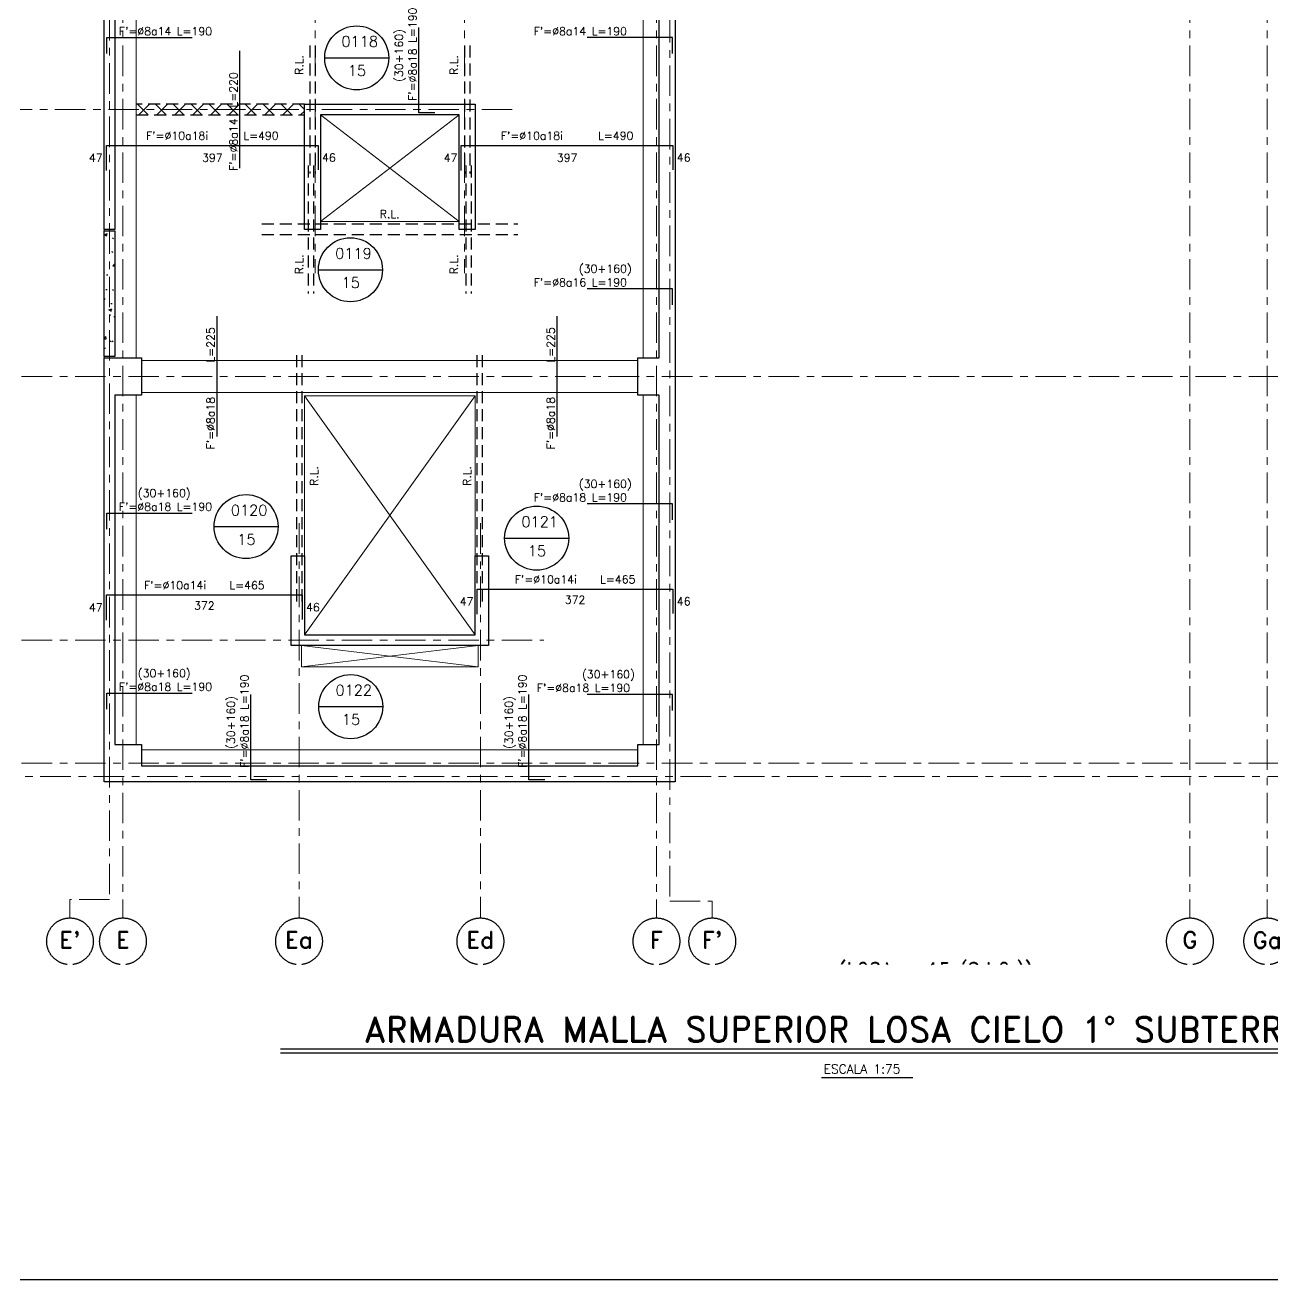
# Model space of a CAD drawing. Extents: x -4 to 6083, y -4 to 8618.
# Drawn here: x 1702 to 4041, y 0 to 2352 of the extents above; entities that cross this region are included whole.
import ezdxf
from ezdxf.enums import TextEntityAlignment as Align
from ezdxf.xclip import XClip

# ---------------------------------------------------------------- set-up
doc = ezdxf.new("R2010")
doc.units = 0
doc.header["$LTSCALE"] = 45
doc.header["$MEASUREMENT"] = 0
doc.header["$XCLIPFRAME"] = 0
for name, pattern in [('2017_67-101$0$DASHED', [0.75, 0.5, -0.25]), ('2017_67-101$0$Grid Line', [2.2225, 1.27, -0.3175, 0.3175, -0.3175]), ('2017_67-101$0$HIDDEN', [9.525, 6.35, -3.175]), ('DASHED', [0.75, 0.5, -0.25])]:
    doc.linetypes.add(name, pattern=pattern)
doc.layers.get('0').update_dxf_attribs({"linetype": 'CONTINUOUS'})
for name, color, linetype in [('2017_67-101$0$RLA-HATCH2', 1, '2017_67-101$0$HIDDEN'), ('2017_67-101$0$RLA-MURO DILATADO', 3, 'CONTINUOUS'), ('2017_67-101$0$RLA-SEGMENTOS1', 2, '2017_67-101$0$DASHED'), ('fe', 7, 'CONTINUOUS'), ('RLA-FE', 7, 'CONTINUOUS'), ('RLA-FORMATO', 7, 'CONTINUOUS'), ('RLA-LOSAS', 3, 'CONTINUOUS'), ('RLA-TEXTOS-SM', 3, 'CONTINUOUS'), ('RLA-TEXTOS2', 6, 'CONTINUOUS'), ('TEXTOS-SM', 3, 'CONTINUOUS'), ('TEXTOS50A', 3, 'CONTINUOUS')]:
    doc.layers.add(name, color=color, linetype=linetype)
for name, color, linetype, lineweight in [('2017_67-101$0$RLE-EJE', 3, 'CONTINUOUS', 25), ('2017_67-101$0$RLE-EJES', 1, '2017_67-101$0$Grid Line', 9), ('2017_67-101$0$RLE-LOSA', 3, 'CONTINUOUS', 15), ('2017_67-101$0$RLE-MURO', 3, 'CONTINUOUS', 25), ('2017_67-101$0$RLE-VANOS', 1, 'CONTINUOUS', 15), ('2017_67-101$0$RLE-VIGA', 3, 'CONTINUOUS', 15)]:
    doc.layers.add(name, color=color, linetype=linetype, lineweight=lineweight)
doc.styles.add('2017_67-101$0$ROMAND', font='romand', dxfattribs={"height": 31.5})
doc.styles.add('ROMAND', font='romand', dxfattribs={"height": 31.5})
doc.styles.add('ROMANS', font='ROMANS.shx', dxfattribs={"height": 16.875})
doc.styles.add('ROMANS0', font='romans.shx')
doc.styles.add('SIETE50', font='ROMAND.SHX', dxfattribs={"height": 31.5})

# ---------------------------------------------------------------- blocks, each defined once
blk = doc.blocks.new('2017_67-101')
at = {"layer": '2017_67-101$0$RLA-HATCH2'}
h = blk.add_hatch(dxfattribs=at)
h.set_pattern_fill('ANSI37', color=256, scale=7.5, style=0)
h.set_pattern_definition([(45, (3455.842, 6754.953), (-16.83798, 16.83798), []), (135, (3455.842, 6754.953), (-16.83798, -16.83798), [])])
h.paths.add_polyline_path([(1401.32, 6765.14), (1401.32, 6785.14), (1086.32, 6785.14), (1086.32, 6765.14)], flags=0)
h = blk.add_hatch(dxfattribs=at)
h.set_pattern_fill('FP_2', color=256, style=0, pattern_type=2)
h.set_pattern_definition([(50, (3455.84, 6754.953), (54.65545, -4.7815), [5.715, -62.865]), (355, (3455.84, 6754.95), (-10.5728, 57.3166), [4.572, -50.292]), (100.451, (3460.397, 6754.555), (44.0828, 52.5349), [4.857, -53.427]), (46.184, (3455.84, 6770.19), (81.3237, -12.613), [8.572, -94.297]), (96.636, (3462.62, 6769.14), (71.2212, 74.2287), [7.286, -80.141]), (351.184, (3455.84, 6770.19), (71.2217, 74.2274), [6.858, -75.438]), (21, (3463.46, 6766.383), (45.4846, -30.6795), [5.715, -62.865]), (326, (3463.46, 6766.38), (18.5405, 55.256), [4.572, -50.292]), (71.451, (3467.25, 6763.826), (64.0251, 24.5763), [4.857, -53.427]), (37.5, (3455.842, 6754.953), (0.9261, 25.36672), [2.515, -47.168, 2.515, -48.539, -50.483]), (37.5, (3455.842, 6754.953), (0.9261, 25.36672), [-100.736, 2.515, -47.968]), (7.5, (3455.842, 6754.953), (20.04558, 30.0546), [2.515, -26.594, 2.515, -46.025, -19.24]), (7.5, (3455.842, 6754.953), (20.04558, 30.0546), [-77.648, 2.515, -16.726]), (327.5, (3438.85, 6754.953), (40.67682, -1.71882), [2.515, -16.535, 2.515, -56.921, -78.867]), (327.5, (3438.85, 6754.953), (40.67682, -1.71882), [-78.486, 2.515, -76.352]), (317.5, (3431.23, 6754.953), (44.4383, 7.62794), [2.515, -22.25, 2.515, -36.957, -56.007]), (317.5, (3431.23, 6754.953), (44.4383, 7.62794), [-64.237, 2.515, -53.492])])
h.paths.add_polyline_path([(1046.32, 6312.15), (1046.32, 6548.14), (1026.32, 6548.14), (1026.32, 6312.15)], flags=0)
at = {"layer": '2017_67-101$0$RLA-MURO DILATADO'}
for p, q in [((1026.32, 6312.15), (1026.32, 6548.14)), ((1026.32, 6548.14), (1046.32, 6548.14)), ((1046.32, 6548.14), (1046.32, 6312.15)), ((1046.32, 6312.15), (1026.32, 6312.15))]:
    blk.add_line(p, q, dxfattribs=at)
at = {"layer": '2017_67-101$0$RLA-SEGMENTOS1'}
for p, q in [((1401.32, 6785.14), (1086.32, 6785.14)), ((1086.32, 6765.14), (1401.32, 6765.14))]:
    blk.add_line(p, q, dxfattribs=at)
at = {"layer": '2017_67-101$0$RLE-EJE'}
for centre in [(961.99, 5216.39), (1061.32, 5216.39), (1391.32, 5216.39), (1731.32, 5216.39), (2061.32, 5216.39), (2166.03, 5216.39), (3061.32, 5216.39), (3206.32, 5216.39)]:
    blk.add_circle(centre, 43.75, dxfattribs=at)
at = {"layer": '2017_67-101$0$RLE-EJES'}
for p, q in [((1061.32, 8495.14), (1061.32, 5260.14)), ((1421.32, 8495.14), (1421.32, 6468.29)), ((1701.32, 8495.14), (1701.32, 6468.29)), ((2061.32, 8495.14), (2061.32, 5260.14)), ((3061.32, 8495.14), (3061.32, 5260.14)), ((3206.32, 8495.14), (3206.32, 5260.14)), ((1036.32, 8462.19), (1036.32, 5294.59)), ((2086.32, 7257.8), (2086.32, 5291.38)), ((1791.11, 6775.14), (571.32, 6775.14)), ((571.32, 6275.15), (3888.7, 6275.15)), ((1391.32, 5999.89), (1391.32, 5260.14)), ((1731.32, 5999.89), (1731.32, 5260.14)), ((571.32, 5780.64), (1850.14, 5780.64)), ((571.32, 5550.14), (3888.7, 5550.14)), ((606.29, 5525.14), (3847.83, 5525.14)), ((1036.32, 5294.59), (961.99, 5294.59)), ((961.99, 5294.59), (961.99, 5260.14)), ((2086.32, 5291.38), (2166.03, 5291.38)), ((2166.03, 5291.38), (2166.03, 5260.14))]:
    blk.add_line(p, q, dxfattribs=at)
at = {"layer": '2017_67-101$0$RLE-LOSA'}
for p, q in [((1431.32, 6565.11), (1691.32, 6565.11)), ((1721.32, 6238.52), (1401.32, 6238.52)), ((1401.32, 6238.52), (1401.32, 5938.52)), ((1721.32, 5938.52), (1721.32, 6238.52))]:
    blk.add_line(p, q, dxfattribs=at)
blk.add_lwpolyline([(1395.82, 5770.64), (1726.82, 5770.64), (1726.82, 5730.69), (1395.82, 5730.69)], close=True, dxfattribs=at)
at = {"layer": '2017_67-101$0$RLE-MURO'}
for p, q in [((1026.32, 6550.14), (1026.32, 7130.15)), ((1046.32, 7130.15), (1046.32, 6550.14)), ((2066.32, 6310.15), (2066.32, 7130.15)), ((2096.32, 7130.15), (2096.32, 6310.15)), ((1401.32, 6550.14), (1401.32, 6785.14)), ((1401.32, 6785.14), (1721.32, 6785.14)), ((1721.32, 6785.14), (1721.32, 6550.14)), ((1431.32, 6765.14), (1431.32, 6550.14)), ((1691.32, 6765.14), (1431.32, 6765.14)), ((1691.32, 6550.14), (1691.32, 6765.14)), ((1046.32, 6550.14), (1026.32, 6550.14)), ((1431.32, 6550.14), (1401.32, 6550.14)), ((1721.32, 6550.14), (1691.32, 6550.14)), ((1026.32, 6310.15), (1096.32, 6310.15)), ((1026.32, 6240.15), (1026.32, 6310.15)), ((1096.32, 6310.15), (1096.32, 6240.15)), ((2026.32, 6310.15), (2066.32, 6310.15)), ((2026.32, 6240.15), (2026.32, 6310.15)), ((2096.32, 6310.15), (2096.32, 6240.15)), ((1026.32, 5585.14), (1026.32, 6240.15)), ((1096.32, 6240.15), (1046.32, 6240.15)), ((1046.32, 6240.15), (1046.32, 5585.14)), ((2066.32, 6240.15), (2026.32, 6240.15)), ((2066.32, 5585.14), (2066.32, 6240.15)), ((2096.32, 6240.15), (2096.32, 5585.14)), ((1376.32, 5770.64), (1376.32, 5938.52)), ((1376.32, 5938.52), (1401.32, 5938.52)), ((1401.32, 5938.52), (1401.32, 5790.64)), ((1721.32, 5790.64), (1721.32, 5938.52)), ((1721.32, 5938.52), (1746.32, 5938.52)), ((1746.32, 5938.52), (1746.32, 5770.64)), ((1401.32, 5790.64), (1721.32, 5790.64)), ((1746.32, 5770.64), (1376.32, 5770.64)), ((1026.32, 5515.14), (1026.32, 5585.14)), ((1046.32, 5585.14), (1096.32, 5585.14)), ((1096.32, 5585.14), (1096.32, 5545.14)), ((2026.32, 5585.14), (2066.32, 5585.14)), ((2026.32, 5545.14), (2026.32, 5585.14)), ((2096.32, 5585.14), (2096.32, 5515.14)), ((1096.32, 5545.14), (2026.32, 5545.14)), ((1096.32, 5515.14), (1026.32, 5515.14)), ((2026.32, 5515.14), (1096.32, 5515.14)), ((2096.32, 5515.14), (2026.32, 5515.14))]:
    blk.add_line(p, q, dxfattribs=at)
at = {"layer": '2017_67-101$0$RLE-VANOS'}
for p, q in [((1431.32, 6565.11), (1691.32, 6765.14)), ((1431.32, 6765.14), (1691.32, 6565.11)), ((1401.32, 5790.64), (1721.32, 6238.52)), ((1401.32, 6238.52), (1721.32, 5790.64)), ((1395.82, 5770.64), (1726.82, 5730.69)), ((1395.82, 5730.69), (1726.82, 5770.64))]:
    blk.add_line(p, q, dxfattribs=at)
at = {"layer": '2017_67-101$0$RLE-VIGA'}
for p, q in [((1086.32, 7130.15), (1086.32, 6310.15)), ((2036.32, 7130.15), (2036.32, 6310.15)), ((1026.32, 6550.14), (1026.32, 6548.14)), ((1026.32, 6312.15), (1026.32, 6310.15)), ((1096.32, 6305.15), (2026.32, 6305.15)), ((1086.32, 6240.15), (1086.32, 5585.14)), ((1096.32, 6245.15), (2026.32, 6245.15)), ((2036.32, 6240.15), (2036.32, 5585.14)), ((1096.32, 5575.15), (2026.32, 5575.15))]:
    blk.add_line(p, q, dxfattribs=at)
at = {"color": 3, "style": '2017_67-101$0$ROMAND'}
blk.add_text('(LOSA e=15 (S.I.C.))', height=25.5, dxfattribs=at).set_placement((2584.45, 5151.28), align=Align.CENTER)
at = {"layer": '2017_67-101$0$RLE-EJE', "color": 5, "char_height": 31.25, "width": 1, "attachment_point": 2, "line_spacing_factor": 0.941778, "style": '2017_67-101$0$ROMAND'}
for s, insert in [("E'", (962, 5234.7)), ('E', (1061.33, 5234.7)), ('Ea', (1391.33, 5234.7)), ('Ed', (1731.33, 5234.7)), ('F', (2061.33, 5234.7)), ("F'", (2166.04, 5234.7)), ('G', (3061.33, 5234.7)), ('Ga', (3206.31, 5234.32))]:
    blk.add_mtext(s, dxfattribs=dict(at, insert=insert))

msp = doc.modelspace()

# ---------------------------------------------------------------- linework, layer by layer
at = {"layer": 'fe', "color": 4, "linetype": 'DASHED'}
for points in [[(2235.1, 2313.3), (2235.1, 2073.3)], [(2245.1, 2313.3), (2245.1, 2073.3)], [(2525.1, 2313.3), (2525.1, 2073.3)], [(2535.1, 2313.3), (2535.1, 2073.3)], [(2232.1, 2088.3), (2232.1, 1848.3)], [(2242.1, 2088.3), (2242.1, 1848.3)], [(2528.1, 2088.3), (2528.1, 1848.3)], [(2538.1, 2088.3), (2538.1, 1848.3)], [(2145.1, 1979.3), (2625.1, 1979.3)], [(2145.1, 1959.3), (2625.1, 1959.3)], [(2211.1, 1271.7), (2211.1, 1741.7)], [(2221.1, 1271.7), (2221.1, 1741.7)], [(2549.1, 1271.7), (2549.1, 1741.7)], [(2559.1, 1271.7), (2559.1, 1741.7)]]:
    msp.add_lwpolyline(points, dxfattribs=at)
at = {"layer": 'fe'}
for points in [[(1854.1, 2079.2), (1854.1, 2126.2), (2251.1, 2126.2), (2251.1, 2080.2)], [(2519.1, 2079.2), (2519.1, 2126.2), (2916.1, 2126.2), (2916.1, 2080.2)], [(2549.1, 1247.7), (2549.1, 1294.7), (2916.1, 1294.7), (2916.1, 1248.7)], [(1854.1, 1236.6), (1854.1, 1283.6), (2221.1, 1283.6), (2221.1, 1237.6)]]:
    msp.add_lwpolyline(points, dxfattribs=at)
at = {"layer": 'RLA-FE'}
for points in [[(2469.9, 2187.3), (2439.9, 2187.3), (2439.9, 2347.3)], [(1855.1, 2298.1), (1855.1, 2328.1), (2015.1, 2328.1)], [(2915.1, 2298.1), (2915.1, 2328.1), (2755.1, 2328.1)], [(2104.3, 2083.3), (2104.3, 2303.3)], [(2915.1, 1827.4), (2915.1, 1857.4), (2755.1, 1857.4)], [(2061.4, 1580.9), (2061.4, 1805.9)], [(2698.9, 1580.9), (2698.9, 1805.9)], [(1855.1, 1407), (1855.1, 1437), (2015.1, 1437)], [(2915.1, 1424.4), (2915.1, 1454.4), (2755.1, 1454.4)], [(1855.1, 1069.6), (1855.1, 1099.6), (2015.1, 1099.6)], [(2154.9, 937.3), (2124.9, 937.3), (2124.9, 1097.3)], [(2675.9, 937.3), (2645.9, 937.3), (2645.9, 1097.3)], [(2915.1, 1067.4), (2915.1, 1097.4), (2755.1, 1097.4)]]:
    msp.add_lwpolyline(points, dxfattribs=at)
at = {"layer": 'RLA-FORMATO', "color": 6, "linetype": 'Continuous'}
msp.add_line((6082.5, 0), (0, 0), dxfattribs=at)
at = {"layer": 'RLA-LOSAS'}
for p, q in [((2263.2, 2290.2), (2383.2, 2290.2)), ((2251.5, 1893), (2371.5, 1893)), ((2055.9, 1411.7), (2175.9, 1411.7)), ((2600.6, 1390.1), (2720.6, 1390.1)), ((2252.1, 1074.3), (2372.1, 1074.3))]:
    msp.add_line(p, q, dxfattribs=at)
for centre in [(2323.2, 2290.2), (2311.5, 1893), (2115.9, 1411.7), (2660.6, 1390.1), (2312.1, 1074.3)]:
    msp.add_circle(centre, 60, dxfattribs=at)
at = {"layer": 'RLA-TEXTOS2', "color": 6}
for p, q in [((2180.6, 433), (4375.2, 433)), ((2180.6, 425.5), (4375.2, 425.5))]:
    msp.add_line(p, q, dxfattribs=at)
at = {"layer": 'RLA-TEXTOS2', "color": 3}
msp.add_line((3194.6, 379.4), (3365.7, 379.4), dxfattribs=at)

# ---------------------------------------------------------------- block references
ref = msp.add_blockref('2017_67-101', (823.8, -4581.8))
XClip(ref).set_block_clipping_path([(363.0141845847, 5172.9563202759), (4138.5012184707, 8594.4332992691)])

# ---------------------------------------------------------------- texts
at = {"layer": 'fe', "color": 4, "linetype": 'DASHED', "style": 'ROMANS0'}
for p in [(2223, 2276.9), (2513, 2276.9), (2223, 1903.3), (2513, 1903.3), (2250.7, 1506.7), (2537.5, 1506.7)]:
    msp.add_text('R.L.', height=15, rotation=90, dxfattribs=at).set_placement(p, align=Align.CENTER)
msp.add_text('R.L.', height=15, dxfattribs=at).set_placement((2385.1, 1990), align=Align.CENTER)
at = {"layer": 'RLA-LOSAS', "char_height": 20, "width": 1, "attachment_point": 2, "line_spacing_factor": 0.941778, "style": 'ROMAND'}
for s, insert in [('0118', (2328.9, 2331)), ('15', (2323.7, 2276.3)), ('0119', (2317.2, 1933.7)), ('15', (2312.1, 1879)), ('0120', (2121.6, 1452.5)), ('0121', (2666.3, 1430.9)), ('15', (2116.5, 1397.7)), ('15', (2661.2, 1376.1)), ('0122', (2317.8, 1115.1)), ('15', (2312.7, 1060.3))]:
    msp.add_mtext(s, dxfattribs=dict(at, insert=insert))
at = {"layer": 'RLA-TEXTOS-SM', "style": 'ROMANS0'}
for s, p in [("F'=%%C8a18 L=190", (2439.9, 2209.5)), ('(30+160)', (2414.5, 2245.2)), ("F'=%%C8a18 L=190", (2124.9, 959.5)), ("F'=%%C8a18 L=190", (2645.9, 959.5)), ('(30+160)', (2099.4, 995.2)), ('(30+160)', (2620.5, 995.2))]:
    msp.add_text(s, height=15, rotation=90, dxfattribs=at).set_placement(p, align=Align.BOTTOM_LEFT)
for s, p in [("F'=%%C8a14 L=190", (1877.3, 2328.1)), ("F'=%%C8a14 L=190", (2655, 2328.1)), ('(30+160)', (2739.8, 1882.9)), ("F'=%%C8a16 L=190", (2655, 1857.4)), ('(30+160)', (1913, 1462.5)), ('(30+160)', (2739.8, 1479.8)), ("F'=%%C8a18 L=190", (2655, 1454.4)), ("F'=%%C8a18 L=190", (1877.3, 1437)), ('(30+160)', (1913, 1125)), ('(30+160)', (2745.6, 1122.9)), ("F'=%%C8a18 L=190", (1877.3, 1099.6)), ("F'=%%C8a18 L=190", (2660.8, 1097.4))]:
    msp.add_text(s, height=15, dxfattribs=at).set_placement(p, align=Align.BOTTOM_LEFT)
for s, p in [("F'=%%C8a14  L=220", (2104.3, 2170.8)), ("F'=%%C8a18     L=225", (2061.4, 1670.9)), ("F'=%%C8a18     L=225", (2698.9, 1670.9))]:
    msp.add_text(s, height=15, rotation=90, dxfattribs=at).set_placement(p, align=Align.BOTTOM_CENTER)
at = {"layer": 'RLA-TEXTOS2', "color": 6, "style": 'SIETE50'}
msp.add_text('ARMADURA MALLA SUPERIOR LOSA CIELO 1° SUBTERRANEO', height=47.25, dxfattribs=at).set_placement((3282.3, 445.9), align=Align.CENTER)
at = {"layer": 'RLA-TEXTOS2', "color": 3, "style": 'ROMANS'}
msp.add_text('ESCALA 1:75', height=16.875, dxfattribs=at).set_placement((3198.5, 386.8))
at = {"layer": 'TEXTOS-SM', "style": 'ROMANS0'}
for p in [(2052.6, 2136.8), (2717.6, 2136.8)]:
    msp.add_text("F'=%%c10a18i     L=490", height=15, rotation=360, dxfattribs=at).set_placement(p, align=Align.CENTER)
for p in [(2732.6, 1305.4), (2037.6, 1294.2)]:
    msp.add_text("F'=%%C10a14i   L=465", height=15, dxfattribs=at).set_placement(p, align=Align.CENTER)
at = {"layer": 'TEXTOS50A', "style": 'ROMANS0'}
for s, p in [('47', (1834.1, 2102.7)), ('397', (2052.6, 2103)), ('46', (2271.1, 2103.2)), ('47', (2499.1, 2102.7)), ('397', (2717.6, 2103)), ('46', (2936.1, 2103.2))]:
    msp.add_text(s, height=15, rotation=360, dxfattribs=at).set_placement(p, align=Align.MIDDLE)
for s, p in [('372', (2037.6, 1263.6)), ('47', (2529.1, 1271.2)), ('372', (2732.6, 1274.7)), ('46', (2936.1, 1271.7)), ('47', (1834.1, 1260.1)), ('46', (2241.1, 1260.6))]:
    msp.add_text(s, height=15, dxfattribs=at).set_placement(p, align=Align.MIDDLE)

doc.saveas('drawing.dxf')
